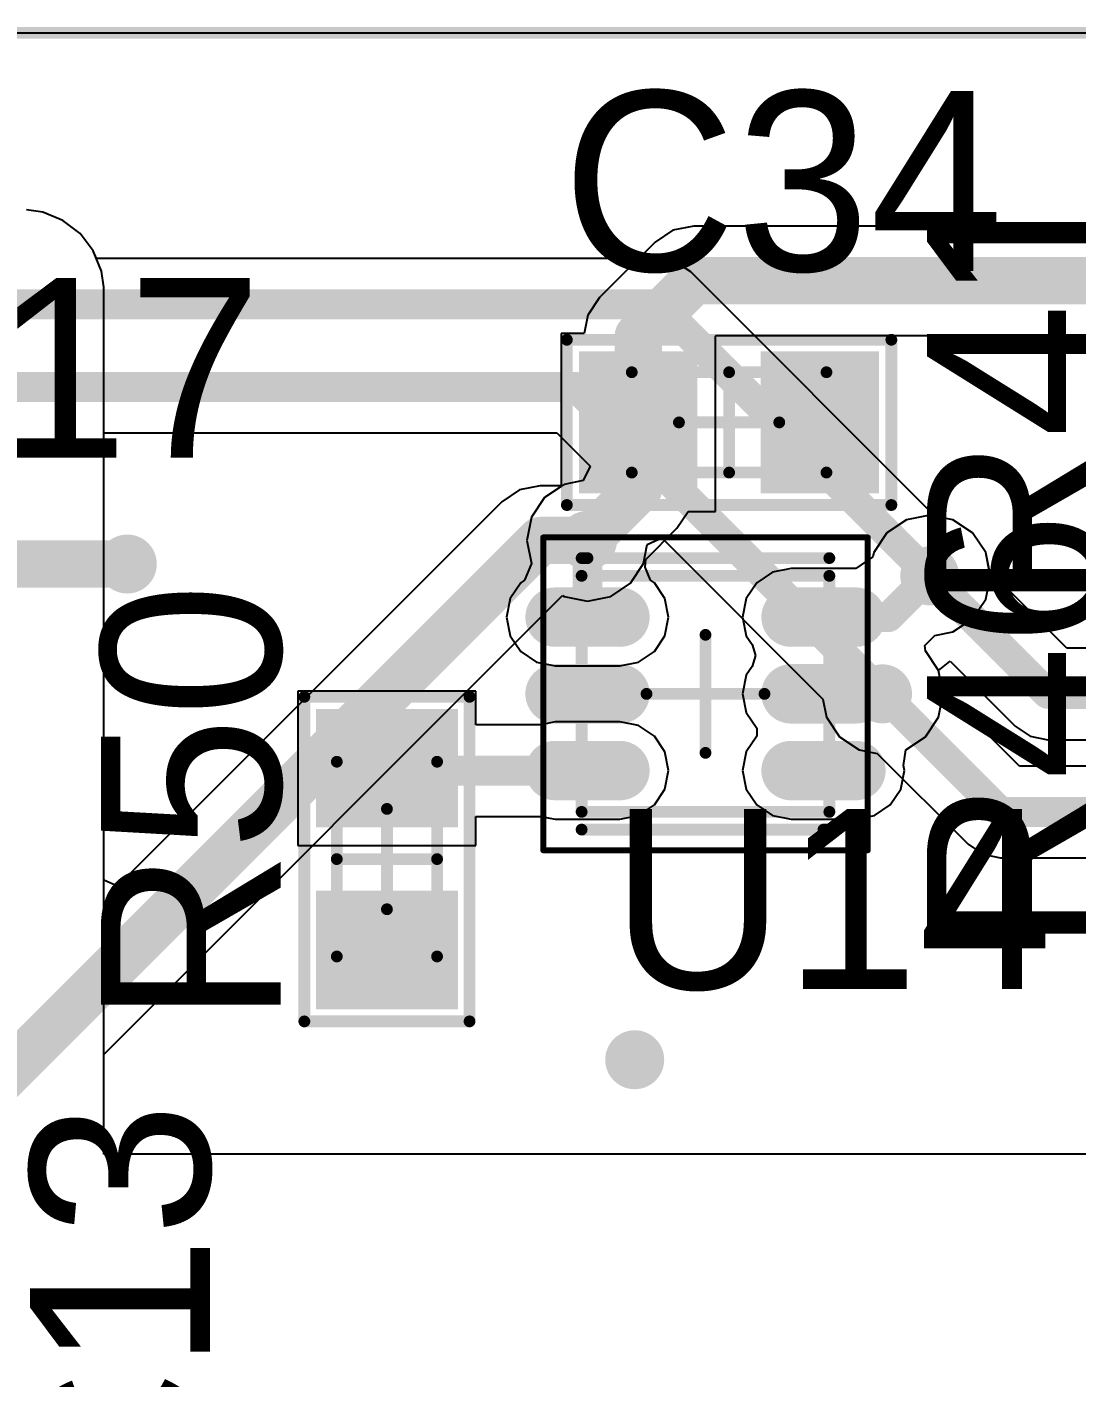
# Model space of a CAD drawing. Header units: millimetres. Extents: x 1 to 2.97, y 1.12 to 2.49.
# Drawn here: x 2.1752 to 2.5252, y 2.0152 to 2.4656 of the extents above; entities that cross this region are included whole.
import ezdxf

# ---------------------------------------------------------------- set-up
doc = ezdxf.new("R2010")
doc.units = ezdxf.units.MM
doc.header["$MEASUREMENT"] = 0
for name, color, linetype in [('BottomLayer', 5, 'Continuous'), ('Mechanical13', 56, 'Continuous'), ('Mechanical15', 56, 'Continuous'), ('Mechanical29', 56, 'Continuous'), ('MultiLayer', 9, 'Continuous'), ('TopLayer', 1, 'Continuous'), ('TopOverlay', 2, 'Continuous'), ('TopPaste', 8, 'Continuous'), ('TopSolder', 216, 'Continuous'), ('ViaHoleLayer', 16, 'Continuous')]:
    doc.layers.add(name, color=color, linetype=linetype)

# ---------------------------------------------------------------- blocks, each defined once
blk = doc.blocks.new('CC0603_39')
at = {"layer": 'Mechanical13', "const_width": 0.00394}
for points in [[(-0.03248, 0.01673), (-0.03248, -0.01673)], [(0.03248, 0.01673), (-0.03248, 0.01673)], [(0.03248, 0.01673), (0.03248, -0.01673)], [(0.03248, -0.01673), (-0.03248, -0.01673)]]:
    blk.add_lwpolyline(points, dxfattribs=at)
at = {"layer": 'Mechanical13', "const_width": 0.00197}
for points in [[(-0.03346, 0.01673, 1), (-0.0315, 0.01673, 1)], [(-0.03346, 0.01673, 1), (-0.0315, 0.01673, 1)], [(0.0315, 0.01673, 1), (0.03346, 0.01673, 1)], [(0.0315, 0.01673, 1), (0.03346, 0.01673, 1)], [(-0.03346, -0.01673, 1), (-0.0315, -0.01673, 1)], [(-0.03346, -0.01673, 1), (-0.0315, -0.01673, 1)], [(0.0315, -0.01673, 1), (0.03346, -0.01673, 1)], [(0.0315, -0.01673, 1), (0.03346, -0.01673, 1)]]:
    blk.add_lwpolyline(points, format="xyb", close=True, dxfattribs=at)
at = {"layer": 'Mechanical15', "const_width": 0.00394}
for points in [[(0, 0.01673), (0, -0.01673)], [(0.01673, 0), (-0.01673, 0)]]:
    blk.add_lwpolyline(points, dxfattribs=at)
at = {"layer": 'Mechanical15', "const_width": 0.00197}
for points in [[(-0.00098, 0.01673, 1), (0.00098, 0.01673, 1)], [(-0.01772, 0, 1), (-0.01575, 0, 1)], [(0.01575, 0, 1), (0.01772, 0, 1)], [(-0.00098, -0.01673, 1), (0.00098, -0.01673, 1)]]:
    blk.add_lwpolyline(points, format="xyb", close=True, dxfattribs=at)
at = {"layer": 'TopLayer'}
for points in [[(-0.04606, -0.01969), (-0.01457, -0.01969), (-0.04606, 0.01969), (-0.01457, 0.01969)], [(0.01457, -0.01969), (0.04606, -0.01969), (0.01457, 0.01969), (0.04606, 0.01969)]]:
    blk.add_solid(points, dxfattribs=at)
at = {"layer": 'TopOverlay', "const_width": 0.00394}
for points in [[(-0.05413, 0.02756), (-0.05413, -0.02756)], [(0.05413, 0.02756), (-0.05413, 0.02756)], [(0.05413, 0.02756), (0.05413, -0.02756)], [(0.05413, -0.02756), (-0.05413, -0.02756)]]:
    blk.add_lwpolyline(points, dxfattribs=at)
at = {"layer": 'TopOverlay', "const_width": 0.00197}
for points in [[(-0.05512, 0.02756, 1), (-0.05315, 0.02756, 1)], [(-0.05512, 0.02756, 1), (-0.05315, 0.02756, 1)], [(0.05315, 0.02756, 1), (0.05512, 0.02756, 1)], [(0.05315, 0.02756, 1), (0.05512, 0.02756, 1)], [(-0.05512, -0.02756, 1), (-0.05315, -0.02756, 1)], [(-0.05512, -0.02756, 1), (-0.05315, -0.02756, 1)], [(0.05315, -0.02756, 1), (0.05512, -0.02756, 1)], [(0.05315, -0.02756, 1), (0.05512, -0.02756, 1)]]:
    blk.add_lwpolyline(points, format="xyb", close=True, dxfattribs=at)
at = {"layer": 'TopPaste'}
for points in [[(-0.04606, -0.01969), (-0.01457, -0.01969), (-0.04606, 0.01969), (-0.01457, 0.01969)], [(0.01457, -0.01969), (0.04606, -0.01969), (0.01457, 0.01969), (0.04606, 0.01969)]]:
    blk.add_solid(points, dxfattribs=at)
at = {"layer": 'TopSolder'}
for points in [[(-0.05006, -0.02369), (-0.01057, -0.02369), (-0.05006, 0.02369), (-0.01057, 0.02369)], [(0.01057, -0.02369), (0.05006, -0.02369), (0.01057, 0.02369), (0.05006, 0.02369)]]:
    blk.add_solid(points, dxfattribs=at)
blk = doc.blocks.new('CC0603_42')
at = {"layer": 'Mechanical13', "const_width": 0.00394}
for points in [[(-0.03248, 0.01673), (-0.03248, -0.01673)], [(-0.03248, 0.01673), (0.03248, 0.01673)], [(0.03248, 0.01673), (0.03248, -0.01673)], [(-0.03248, -0.01673), (0.03248, -0.01673)]]:
    blk.add_lwpolyline(points, dxfattribs=at)
at = {"layer": 'Mechanical13', "const_width": 0.00197}
for points in [[(-0.03346, 0.01673, 1), (-0.0315, 0.01673, 1)], [(-0.03346, 0.01673, 1), (-0.0315, 0.01673, 1)], [(0.0315, 0.01673, 1), (0.03346, 0.01673, 1)], [(0.0315, 0.01673, 1), (0.03346, 0.01673, 1)], [(-0.03346, -0.01673, 1), (-0.0315, -0.01673, 1)], [(-0.03346, -0.01673, 1), (-0.0315, -0.01673, 1)], [(0.0315, -0.01673, 1), (0.03346, -0.01673, 1)], [(0.0315, -0.01673, 1), (0.03346, -0.01673, 1)]]:
    blk.add_lwpolyline(points, format="xyb", close=True, dxfattribs=at)
at = {"layer": 'Mechanical15', "const_width": 0.00394}
for points in [[(0, 0.01673), (0, -0.01673)], [(-0.01673, 0), (0.01673, 0)]]:
    blk.add_lwpolyline(points, dxfattribs=at)
at = {"layer": 'Mechanical15', "const_width": 0.00197}
for points in [[(-0.00098, 0.01673, 1), (0.00098, 0.01673, 1)], [(-0.01772, 0, 1), (-0.01575, 0, 1)], [(0.01575, 0, 1), (0.01772, 0, 1)], [(-0.00098, -0.01673, 1), (0.00098, -0.01673, 1)]]:
    blk.add_lwpolyline(points, format="xyb", close=True, dxfattribs=at)
at = {"layer": 'TopLayer'}
for points in [[(-0.04606, -0.01969), (-0.01457, -0.01969), (-0.04606, 0.01969), (-0.01457, 0.01969)], [(0.01457, -0.01969), (0.04606, -0.01969), (0.01457, 0.01969), (0.04606, 0.01969)]]:
    blk.add_solid(points, dxfattribs=at)
at = {"layer": 'TopOverlay', "const_width": 0.00394}
for points in [[(-0.05413, 0.02756), (-0.05413, -0.02756)], [(-0.05413, 0.02756), (0.05413, 0.02756)], [(0.05413, 0.02756), (0.05413, -0.02756)], [(-0.05413, -0.02756), (0.05413, -0.02756)]]:
    blk.add_lwpolyline(points, dxfattribs=at)
at = {"layer": 'TopOverlay', "const_width": 0.00197}
for points in [[(-0.05512, 0.02756, 1), (-0.05315, 0.02756, 1)], [(-0.05512, 0.02756, 1), (-0.05315, 0.02756, 1)], [(0.05315, 0.02756, 1), (0.05512, 0.02756, 1)], [(0.05315, 0.02756, 1), (0.05512, 0.02756, 1)], [(-0.05512, -0.02756, 1), (-0.05315, -0.02756, 1)], [(-0.05512, -0.02756, 1), (-0.05315, -0.02756, 1)], [(0.05315, -0.02756, 1), (0.05512, -0.02756, 1)], [(0.05315, -0.02756, 1), (0.05512, -0.02756, 1)]]:
    blk.add_lwpolyline(points, format="xyb", close=True, dxfattribs=at)
at = {"layer": 'TopPaste'}
for points in [[(-0.04606, -0.01969), (-0.01457, -0.01969), (-0.04606, 0.01969), (-0.01457, 0.01969)], [(0.01457, -0.01969), (0.04606, -0.01969), (0.01457, 0.01969), (0.04606, 0.01969)]]:
    blk.add_solid(points, dxfattribs=at)
at = {"layer": 'TopSolder'}
for points in [[(-0.05006, -0.02369), (-0.01057, -0.02369), (-0.05006, 0.02369), (-0.01057, 0.02369)], [(0.01057, -0.02369), (0.05006, -0.02369), (0.01057, 0.02369), (0.05006, 0.02369)]]:
    blk.add_solid(points, dxfattribs=at)
blk = doc.blocks.new('QFN2_2_6_44')
at = {"layer": 'Mechanical13', "const_width": 0.00394}
for points in [[(-0.04134, -0.03937), (-0.04134, 0.03937)], [(-0.04134, 0.03937), (0.04134, 0.03937)], [(0.04134, -0.03937), (0.04134, 0.03937)], [(-0.04134, -0.03937), (0.04134, -0.03937)]]:
    blk.add_lwpolyline(points, dxfattribs=at)
at = {"layer": 'Mechanical13', "const_width": 0.00197}
for points in [[(-0.04232, 0.03937, 1), (-0.04035, 0.03937, 1)], [(-0.04232, 0.03937, 1), (-0.04035, 0.03937, 1)], [(0.04035, 0.03937, 1), (0.04232, 0.03937, 1)], [(0.04035, 0.03937, 1), (0.04232, 0.03937, 1)], [(-0.04232, -0.03937, 1), (-0.04035, -0.03937, 1)], [(-0.04232, -0.03937, 1), (-0.04035, -0.03937, 1)], [(0.04035, -0.03937, 1), (0.04232, -0.03937, 1)], [(0.04035, -0.03937, 1), (0.04232, -0.03937, 1)]]:
    blk.add_lwpolyline(points, format="xyb", close=True, dxfattribs=at)
at = {"layer": 'Mechanical15'}
for points, const_width in [([(-0.05413, -0.05217), (-0.05413, 0.05217)], 0.00197), ([(-0.05413, 0.05217), (0.05413, 0.05217)], 0.00197), ([(0.05413, -0.05217), (0.05413, 0.05217)], 0.00197), ([(0, -0.01969), (0, 0.01969)], 0.00394), ([(-0.01969, 0), (0.01969, 0)], 0.00394), ([(-0.05413, -0.05217), (0.05413, -0.05217)], 0.00197)]:
    blk.add_lwpolyline(points, dxfattribs=dict(at, const_width=const_width))
for points, const_width in [([(-0.05463, 0.05217, 1), (-0.05364, 0.05217, 1)], 0.000984), ([(-0.05463, 0.05217, 1), (-0.05364, 0.05217, 1)], 0.000984), ([(0.05364, 0.05217, 1), (0.05463, 0.05217, 1)], 0.000984), ([(0.05364, 0.05217, 1), (0.05463, 0.05217, 1)], 0.000984), ([(-0.00098, 0.01969, 1), (0.00098, 0.01969, 1)], 0.00197), ([(-0.02067, 0, 1), (-0.0187, 0, 1)], 0.00197), ([(0.0187, 0, 1), (0.02067, 0, 1)], 0.00197), ([(-0.00098, -0.01969, 1), (0.00098, -0.01969, 1)], 0.00197), ([(-0.05463, -0.05217, 1), (-0.05364, -0.05217, 1)], 0.000984), ([(-0.05463, -0.05217, 1), (-0.05364, -0.05217, 1)], 0.000984), ([(0.05364, -0.05217, 1), (0.05463, -0.05217, 1)], 0.000984), ([(0.05364, -0.05217, 1), (0.05463, -0.05217, 1)], 0.000984)]:
    blk.add_lwpolyline(points, format="xyb", close=True, dxfattribs=dict(at, const_width=const_width))
at = {"layer": 'TopLayer', "const_width": 0.01181}
for points in [[(-0.0502, 0.02559), (-0.02854, 0.02559)], [(0.02854, 0.02559), (0.0502, 0.02559)], [(-0.0502, 0), (-0.02854, 0)], [(0.02854, 0), (0.0502, 0)], [(-0.0502, -0.02559), (-0.02854, -0.02559)], [(0.02854, -0.02559), (0.0502, -0.02559)]]:
    blk.add_lwpolyline(points, dxfattribs=at)
at = {"layer": 'TopLayer', "const_width": 0.00591}
for points in [[(-0.05315, 0.02559, 1), (-0.04724, 0.02559, 1)], [(-0.0315, 0.02559, 1), (-0.02559, 0.02559, 1)], [(0.02559, 0.02559, 1), (0.0315, 0.02559, 1)], [(0.04724, 0.02559, 1), (0.05315, 0.02559, 1)], [(-0.05315, 0, 1), (-0.04724, 0, 1)], [(-0.0315, 0, 1), (-0.02559, 0, 1)], [(0.02559, 0, 1), (0.0315, 0, 1)], [(0.04724, 0, 1), (0.05315, 0, 1)], [(-0.05315, -0.02559, 1), (-0.04724, -0.02559, 1)], [(-0.0315, -0.02559, 1), (-0.02559, -0.02559, 1)], [(0.02559, -0.02559, 1), (0.0315, -0.02559, 1)], [(0.04724, -0.02559, 1), (0.05315, -0.02559, 1)]]:
    blk.add_lwpolyline(points, format="xyb", close=True, dxfattribs=at)
at = {"layer": 'TopOverlay'}
for points, const_width in [([(-0.05217, 0.05217, 1), (-0.0561, 0.05217, 1)], 0.00787), ([(-0.05807, 0.05217, 1), (-0.05413, 0.05217, 1)], 0.00394), ([(-0.05413, 0.05217, 1), (-0.0502, 0.05217, 1)], 0.00394), ([(-0.04232, 0.04528, 1), (-0.04035, 0.04528, 1)], 0.00197), ([(-0.04035, 0.04528, 1), (-0.03839, 0.04528, 1)], 0.00197), ([(-0.04035, 0.04528, 1), (-0.03839, 0.04528, 1)], 0.00197), ([(0.04035, 0.04528, 1), (0.04232, 0.04528, 1)], 0.00197), ([(-0.04232, -0.04528, 1), (-0.04035, -0.04528, 1)], 0.00197), ([(0.03839, -0.04528, 1), (0.04035, -0.04528, 1)], 0.00197), ([(0.04035, -0.04528, 1), (0.04232, -0.04528, 1)], 0.00197), ([(0.04035, -0.04528, 1), (0.04232, -0.04528, 1)], 0.00197)]:
    blk.add_lwpolyline(points, format="xyb", close=True, dxfattribs=dict(at, const_width=const_width))
at = {"layer": 'TopOverlay', "const_width": 0.00394}
for points in [[(-0.04134, 0.04528), (-0.03937, 0.04528)], [(-0.03937, 0.04528), (0.04134, 0.04528)], [(-0.04134, -0.04528), (0.04134, -0.04528)], [(0.03937, -0.04528), (0.04134, -0.04528)]]:
    blk.add_lwpolyline(points, dxfattribs=at)
at = {"layer": 'TopPaste', "const_width": 0.01181}
for points in [[(-0.0502, 0.02559), (-0.02854, 0.02559)], [(0.02854, 0.02559), (0.0502, 0.02559)], [(-0.0502, 0), (-0.02854, 0)], [(0.02854, 0), (0.0502, 0)], [(-0.0502, -0.02559), (-0.02854, -0.02559)], [(0.02854, -0.02559), (0.0502, -0.02559)]]:
    blk.add_lwpolyline(points, dxfattribs=at)
at = {"layer": 'TopPaste', "const_width": 0.00591}
for points in [[(-0.05315, 0.02559, 1), (-0.04724, 0.02559, 1)], [(-0.0315, 0.02559, 1), (-0.02559, 0.02559, 1)], [(0.02559, 0.02559, 1), (0.0315, 0.02559, 1)], [(0.04724, 0.02559, 1), (0.05315, 0.02559, 1)], [(-0.05315, 0, 1), (-0.04724, 0, 1)], [(-0.0315, 0, 1), (-0.02559, 0, 1)], [(0.02559, 0, 1), (0.0315, 0, 1)], [(0.04724, 0, 1), (0.05315, 0, 1)], [(-0.05315, -0.02559, 1), (-0.04724, -0.02559, 1)], [(-0.0315, -0.02559, 1), (-0.02559, -0.02559, 1)], [(0.02559, -0.02559, 1), (0.0315, -0.02559, 1)], [(0.04724, -0.02559, 1), (0.05315, -0.02559, 1)]]:
    blk.add_lwpolyline(points, format="xyb", close=True, dxfattribs=at)
at = {"layer": 'TopSolder', "const_width": 0.01981}
for points in [[(-0.0502, 0.02559), (-0.02854, 0.02559)], [(0.02854, 0.02559), (0.0502, 0.02559)], [(-0.0502, 0), (-0.02854, 0)], [(0.02854, 0), (0.0502, 0)], [(-0.0502, -0.02559), (-0.02854, -0.02559)], [(0.02854, -0.02559), (0.0502, -0.02559)]]:
    blk.add_lwpolyline(points, dxfattribs=at)
at = {"layer": 'TopSolder', "const_width": 0.00991}
for points in [[(-0.05515, 0.02559, 1), (-0.04524, 0.02559, 1)], [(-0.0335, 0.02559, 1), (-0.02359, 0.02559, 1)], [(0.02359, 0.02559, 1), (0.0335, 0.02559, 1)], [(0.04524, 0.02559, 1), (0.05515, 0.02559, 1)], [(-0.05515, 0, 1), (-0.04524, 0, 1)], [(-0.0335, 0, 1), (-0.02359, 0, 1)], [(0.02359, 0, 1), (0.0335, 0, 1)], [(0.04524, 0, 1), (0.05515, 0, 1)], [(-0.05515, -0.02559, 1), (-0.04524, -0.02559, 1)], [(-0.0335, -0.02559, 1), (-0.02359, -0.02559, 1)], [(0.02359, -0.02559, 1), (0.0335, -0.02559, 1)], [(0.04524, -0.02559, 1), (0.05515, -0.02559, 1)]]:
    blk.add_lwpolyline(points, format="xyb", close=True, dxfattribs=at)

msp = doc.modelspace()

# ---------------------------------------------------------------- linework, layer by layer
at = {"layer": 'BottomLayer'}
for p, q in [((1.66535, 2.46358), (2.96457, 2.46358)), ((2.18042, 2.40382), (2.17503, 2.40453)), ((2.18713, 2.40104), (2.18042, 2.40382)), ((2.19288, 2.39662), (2.18713, 2.40104)), ((2.1973, 2.39087), (2.19288, 2.39662)), ((2.19835, 2.38833), (2.1973, 2.39087)), ((2.38583, 2.38833), (2.19835, 2.38833)), ((2.39168, 2.38716), (2.38583, 2.38833)), ((2.39664, 2.38385), (2.39168, 2.38716)), ((2.47812, 2.30236), (2.39664, 2.38385)), ((2.20079, 2.27854), (2.20079, 2.33018)), ((2.20079, 2.33018), (2.35193, 2.33018)), ((2.35193, 2.33018), (2.36305, 2.31907)), ((2.36305, 2.31907), (2.3608, 2.31424)), ((2.33948, 2.31113), (2.33357, 2.30718)), ((2.34646, 2.31252), (2.33948, 2.31113)), ((2.35376, 2.31252), (2.34646, 2.31252)), ((2.35446, 2.31298), (2.35376, 2.31252)), ((2.3608, 2.31424), (2.35446, 2.31298)), ((2.33357, 2.30718), (2.20541, 2.17901)), ((2.33357, 2.30718), (2.33357, 2.30718)), ((2.48412, 2.30117), (2.47812, 2.30236)), ((2.49068, 2.29679), (2.48412, 2.30117)), ((2.49507, 2.29022), (2.49068, 2.29679)), ((2.3809, 2.28655), (2.38216, 2.29288)), ((2.38216, 2.29288), (2.38698, 2.29513)), ((2.38698, 2.29513), (2.44075, 2.24137)), ((2.49626, 2.28422), (2.49507, 2.29022)), ((2.37651, 2.27999), (2.3809, 2.28655)), ((2.52208, 2.2584), (2.49626, 2.28422)), ((2.36995, 2.2756), (2.37651, 2.27999)), ((2.20079, 2.18093), (2.20079, 2.27854)), ((2.20079, 2.12285), (2.35391, 2.27597)), ((2.35391, 2.27597), (2.35446, 2.2756)), ((2.35446, 2.2756), (2.3622, 2.27406)), ((2.3622, 2.27406), (2.36995, 2.2756)), ((2.76532, 2.2584), (2.52208, 2.2584)), ((2.47932, 2.25085), (2.48324, 2.25399)), ((2.48324, 2.25399), (2.50493, 2.2323)), ((2.48051, 2.24485), (2.47932, 2.25085)), ((2.50633, 2.21903), (2.48051, 2.24485)), ((2.44075, 2.24137), (2.44194, 2.23537)), ((2.44194, 2.23537), (2.44632, 2.2288)), ((2.50493, 2.2323), (2.5099, 2.22898)), ((2.44632, 2.2288), (2.45289, 2.22442)), ((2.5099, 2.22898), (2.51575, 2.22782)), ((2.51575, 2.22782), (2.77165, 2.22782)), ((2.45289, 2.22442), (2.45889, 2.22323)), ((2.45889, 2.22323), (2.48919, 2.19293)), ((2.79032, 2.21903), (2.50633, 2.21903)), ((2.48919, 2.19293), (2.49415, 2.18961)), ((2.49415, 2.18961), (2.5, 2.18845)), ((2.5, 2.18845), (2.79032, 2.18845)), ((2.20541, 2.17901), (2.20079, 2.18093)), ((2.20079, 2.08957), (2.20079, 2.12285)), ((2.9685, 2.08957), (2.20079, 2.08957))]:
    msp.add_line(p, q, dxfattribs=at)
for points, const_width in [([(2.09449, 2.37303), (2.38583, 2.37303)], 0.01), ([(2.38583, 2.37303), (2.47638, 2.28248)], 0.01), ([(1.98819, 2.34547), (2.35827, 2.34547)], 0.01), ([(2.35827, 2.34547), (2.46063, 2.24311)], 0.01), ([(2.14173, 2.08957), (2.34646, 2.29429)], 0.01575), ([(2.34646, 2.29429), (2.3622, 2.29429)], 0.01575), ([(2.47638, 2.28248), (2.51575, 2.24311)], 0.01), ([(2.46063, 2.24311), (2.5, 2.20374)], 0.01), ([(2.51575, 2.24311), (2.77165, 2.24311)], 0.01), ([(2.5, 2.20374), (2.80315, 2.20374)], 0.01)]:
    msp.add_lwpolyline(points, dxfattribs=dict(at, const_width=const_width))
for points, const_width in [([(2.38333, 2.37303, 1), (2.38833, 2.37303, 1)], 0.005), ([(2.38333, 2.37303, 1), (2.38833, 2.37303, 1)], 0.005), ([(2.35577, 2.34547, 1), (2.36077, 2.34547, 1)], 0.005), ([(2.35577, 2.34547, 1), (2.36077, 2.34547, 1)], 0.005), ([(2.34252, 2.29429, 1), (2.35039, 2.29429, 1)], 0.00787), ([(2.34252, 2.29429, 1), (2.35039, 2.29429, 1)], 0.00787), ([(2.35728, 2.29429, 1), (2.36713, 2.29429, 1)], 0.00984), ([(2.35827, 2.29429, 1), (2.36614, 2.29429, 1)], 0.00787), ([(2.20374, 2.28642, 1), (2.21358, 2.28642, 1)], 0.00984), ([(2.47146, 2.28248, 1), (2.4813, 2.28248, 1)], 0.00984), ([(2.47388, 2.28248, 1), (2.47888, 2.28248, 1)], 0.005), ([(2.47388, 2.28248, 1), (2.47888, 2.28248, 1)], 0.005), ([(2.45571, 2.24311, 1), (2.46555, 2.24311, 1)], 0.00984), ([(2.45813, 2.24311, 1), (2.46313, 2.24311, 1)], 0.005), ([(2.45813, 2.24311, 1), (2.46313, 2.24311, 1)], 0.005), ([(2.51325, 2.24311, 1), (2.51825, 2.24311, 1)], 0.005), ([(2.51325, 2.24311, 1), (2.51825, 2.24311, 1)], 0.005), ([(2.4975, 2.20374, 1), (2.5025, 2.20374, 1)], 0.005), ([(2.4975, 2.20374, 1), (2.5025, 2.20374, 1)], 0.005), ([(2.37303, 2.12106, 1), (2.38287, 2.12106, 1)], 0.00984)]:
    msp.add_lwpolyline(points, format="xyb", close=True, dxfattribs=dict(at, const_width=const_width))
at = {"layer": 'Mechanical29', "const_width": 0.00394}
msp.add_lwpolyline([(1, 2.46358), (2.9685, 2.46358)], dxfattribs=at)
at = {"layer": 'MultiLayer', "const_width": 0.00984}
for points in [[(2.35728, 2.29429, 1), (2.36713, 2.29429, 1)], [(2.20374, 2.28642, 1), (2.21358, 2.28642, 1)], [(2.47146, 2.28248, 1), (2.4813, 2.28248, 1)], [(2.45571, 2.24311, 1), (2.46555, 2.24311, 1)], [(2.37303, 2.12106, 1), (2.38287, 2.12106, 1)]]:
    msp.add_lwpolyline(points, format="xyb", close=True, dxfattribs=at)
at = {"layer": 'TopLayer'}
for p, q in [((1.66535, 2.46358), (2.96457, 2.46358)), ((2.18042, 2.40382), (2.17503, 2.40453)), ((2.18713, 2.40104), (2.18042, 2.40382)), ((2.19288, 2.39662), (2.18713, 2.40104)), ((2.1973, 2.39087), (2.19288, 2.39662)), ((2.39066, 2.39774), (2.38475, 2.39379)), ((2.39764, 2.39913), (2.39066, 2.39774)), ((2.54606, 2.39913), (2.39764, 2.39913)), ((2.39764, 2.39913), (2.39764, 2.39913)), ((2.38475, 2.39379), (2.36625, 2.37529)), ((2.38475, 2.39379), (2.38475, 2.39379)), ((2.20008, 2.38416), (2.1973, 2.39087)), ((2.20079, 2.37877), (2.20008, 2.38416)), ((2.20079, 2.27854), (2.20079, 2.37877)), ((2.36625, 2.37529), (2.3623, 2.36938)), ((2.3623, 2.36938), (2.3611, 2.36335)), ((2.3611, 2.36335), (2.35339, 2.36335)), ((2.35339, 2.36335), (2.35339, 2.31226)), ((2.40488, 2.36238), (2.40519, 2.36268)), ((2.40488, 2.30398), (2.40488, 2.36238)), ((2.40519, 2.36268), (2.53851, 2.36268)), ((2.35339, 2.31226), (2.3479, 2.3086)), ((2.3479, 2.3086), (2.34351, 2.30203)), ((2.34351, 2.30203), (2.34197, 2.29429)), ((2.39202, 2.29833), (2.39579, 2.30398)), ((2.39579, 2.30398), (2.40488, 2.30398)), ((2.46864, 2.30117), (2.46207, 2.29679)), ((2.47638, 2.30271), (2.46864, 2.30117)), ((2.48412, 2.30117), (2.47638, 2.30271)), ((2.49068, 2.29679), (2.48412, 2.30117)), ((2.38161, 2.28792), (2.39202, 2.29833)), ((2.46207, 2.29679), (2.45769, 2.29022)), ((2.49507, 2.29022), (2.49068, 2.29679)), ((2.34197, 2.29429), (2.34351, 2.28655)), ((2.38139, 2.28537), (2.38161, 2.28792)), ((2.45741, 2.28883), (2.45177, 2.28492)), ((2.45769, 2.29022), (2.45741, 2.28883)), ((2.49661, 2.28248), (2.49507, 2.29022)), ((2.34351, 2.28655), (2.34119, 2.28102)), ((2.38322, 2.28102), (2.38139, 2.28537)), ((2.42391, 2.28368), (2.41865, 2.28017)), ((2.43012, 2.28492), (2.42391, 2.28368)), ((2.45177, 2.28492), (2.43012, 2.28492)), ((2.33991, 2.28017), (2.3364, 2.27491)), ((2.34119, 2.28102), (2.33991, 2.28017)), ((2.3845, 2.28017), (2.38322, 2.28102)), ((2.38801, 2.27491), (2.3845, 2.28017)), ((2.41865, 2.28017), (2.41514, 2.27491)), ((2.49507, 2.27474), (2.49661, 2.28248)), ((2.20079, 2.08957), (2.20079, 2.27854)), ((2.3364, 2.27491), (2.33516, 2.2687)), ((2.38925, 2.2687), (2.38801, 2.27491)), ((2.41514, 2.27491), (2.4139, 2.2687)), ((2.49068, 2.26817), (2.49507, 2.27474)), ((2.33516, 2.2687), (2.3364, 2.26249)), ((2.38801, 2.26249), (2.38925, 2.2687)), ((2.4139, 2.2687), (2.41514, 2.26249)), ((2.48412, 2.26379), (2.49068, 2.26817)), ((2.3364, 2.26249), (2.33991, 2.25723)), ((2.3845, 2.25723), (2.38801, 2.26249)), ((2.41514, 2.26249), (2.4171, 2.25955)), ((2.47476, 2.25923), (2.47812, 2.2626)), ((2.47812, 2.2626), (2.48412, 2.26379)), ((2.33991, 2.25723), (2.34517, 2.25372)), ((2.37924, 2.25372), (2.3845, 2.25723)), ((2.4171, 2.25955), (2.41824, 2.25591)), ((2.47494, 2.25742), (2.47476, 2.25923)), ((2.47932, 2.25085), (2.47494, 2.25742)), ((2.34517, 2.25372), (2.35138, 2.25248)), ((2.35138, 2.25248), (2.37303, 2.25248)), ((2.37303, 2.25248), (2.37924, 2.25372)), ((2.4171, 2.25226), (2.41514, 2.24932)), ((2.41824, 2.25591), (2.4171, 2.25226)), ((2.41514, 2.24932), (2.4139, 2.24311)), ((2.48086, 2.24311), (2.47932, 2.25085)), ((2.32496, 2.24405), (2.26559, 2.24405)), ((2.26559, 2.24405), (2.26559, 2.19256)), ((2.32496, 2.23281), (2.32496, 2.24405)), ((2.4139, 2.24311), (2.41514, 2.2369)), ((2.47932, 2.23537), (2.48086, 2.24311)), ((2.35138, 2.23374), (2.34674, 2.23281)), ((2.37303, 2.23374), (2.35138, 2.23374)), ((2.37924, 2.2325), (2.37303, 2.23374)), ((2.41514, 2.2369), (2.41865, 2.23164)), ((2.47494, 2.2288), (2.47932, 2.23537)), ((2.34674, 2.23281), (2.32496, 2.23281)), ((2.3845, 2.22899), (2.37924, 2.2325)), ((2.41865, 2.23164), (2.41865, 2.22899)), ((2.38801, 2.22373), (2.3845, 2.22899)), ((2.41865, 2.22899), (2.41514, 2.22373)), ((2.46837, 2.22442), (2.47494, 2.2288)), ((2.38925, 2.21752), (2.38801, 2.22373)), ((2.41514, 2.22373), (2.4139, 2.21752)), ((2.46766, 2.21918), (2.46837, 2.22442)), ((2.38801, 2.21131), (2.38925, 2.21752)), ((2.4139, 2.21752), (2.41514, 2.21131)), ((2.46675, 2.21131), (2.46799, 2.21752)), ((2.46799, 2.21752), (2.46766, 2.21918)), ((2.3845, 2.20605), (2.38801, 2.21131)), ((2.41514, 2.21131), (2.41865, 2.20605)), ((2.46324, 2.20605), (2.46675, 2.21131)), ((2.32496, 2.19256), (2.32496, 2.20223)), ((2.32496, 2.20223), (2.34674, 2.20223)), ((2.34674, 2.20223), (2.35138, 2.2013)), ((2.37303, 2.2013), (2.37924, 2.20254)), ((2.37924, 2.20254), (2.3845, 2.20605)), ((2.41865, 2.20605), (2.42391, 2.20254)), ((2.42391, 2.20254), (2.43012, 2.2013)), ((2.45177, 2.2013), (2.45798, 2.20254)), ((2.45798, 2.20254), (2.46324, 2.20605)), ((2.35138, 2.2013), (2.37303, 2.2013)), ((2.43012, 2.2013), (2.45177, 2.2013)), ((2.26559, 2.19256), (2.32496, 2.19256)), ((2.9685, 2.08957), (2.20079, 2.08957))]:
    msp.add_line(p, q, dxfattribs=at)
for points, const_width in [([(2.37913, 2.3624), (2.39764, 2.38091)], 0.01575), ([(2.39764, 2.38091), (2.54606, 2.38091)], 0.01575), ([(2.37913, 2.33366), (2.37913, 2.3624)], 0.01575), ([(2.37913, 2.31122), (2.37913, 2.33366)], 0.01575), ([(2.3622, 2.29429), (2.37913, 2.31122)], 0.01575), ([(2.3622, 2.2687), (2.3622, 2.29429)], 0.01), ([(2.12205, 2.28642), (2.20591, 2.28642)], 0.01575), ([(2.4626, 2.2687), (2.47638, 2.28248)], 0.01), ([(2.44094, 2.2687), (2.4626, 2.2687)], 0.01), ([(2.44094, 2.24311), (2.46063, 2.24311)], 0.01), ([(2.29606, 2.21752), (2.3622, 2.21752)], 0.01)]:
    msp.add_lwpolyline(points, dxfattribs=dict(at, const_width=const_width))
for points, const_width in [([(2.3937, 2.38091, 1), (2.40157, 2.38091, 1)], 0.00787), ([(2.3937, 2.38091, 1), (2.40157, 2.38091, 1)], 0.00787), ([(2.3752, 2.3624, 1), (2.38307, 2.3624, 1)], 0.00787), ([(2.3752, 2.3624, 1), (2.38307, 2.3624, 1)], 0.00787), ([(2.3752, 2.33366, 1), (2.38307, 2.33366, 1)], 0.00787), ([(2.3752, 2.33366, 1), (2.38307, 2.33366, 1)], 0.00787), ([(2.3752, 2.31122, 1), (2.38307, 2.31122, 1)], 0.00787), ([(2.3752, 2.31122, 1), (2.38307, 2.31122, 1)], 0.00787), ([(2.35728, 2.29429, 1), (2.36713, 2.29429, 1)], 0.00984), ([(2.35827, 2.29429, 1), (2.36614, 2.29429, 1)], 0.00787), ([(2.3597, 2.29429, 1), (2.3647, 2.29429, 1)], 0.005), ([(2.20197, 2.28642, 1), (2.20984, 2.28642, 1)], 0.00787), ([(2.20374, 2.28642, 1), (2.21358, 2.28642, 1)], 0.00984), ([(2.47146, 2.28248, 1), (2.4813, 2.28248, 1)], 0.00984), ([(2.47388, 2.28248, 1), (2.47888, 2.28248, 1)], 0.005), ([(2.3597, 2.2687, 1), (2.3647, 2.2687, 1)], 0.005), ([(2.43844, 2.2687, 1), (2.44344, 2.2687, 1)], 0.005), ([(2.4601, 2.2687, 1), (2.4651, 2.2687, 1)], 0.005), ([(2.4601, 2.2687, 1), (2.4651, 2.2687, 1)], 0.005), ([(2.45571, 2.24311, 1), (2.46555, 2.24311, 1)], 0.00984), ([(2.43844, 2.24311, 1), (2.44344, 2.24311, 1)], 0.005), ([(2.45813, 2.24311, 1), (2.46313, 2.24311, 1)], 0.005), ([(2.29356, 2.21752, 1), (2.29856, 2.21752, 1)], 0.005), ([(2.3597, 2.21752, 1), (2.3647, 2.21752, 1)], 0.005), ([(2.37303, 2.12106, 1), (2.38287, 2.12106, 1)], 0.00984)]:
    msp.add_lwpolyline(points, format="xyb", close=True, dxfattribs=dict(at, const_width=const_width))
at = {"layer": 'ViaHoleLayer', "const_width": 0.00591}
for points in [[(2.35925, 2.29429, 1), (2.36516, 2.29429, 1)], [(2.20571, 2.28642, 1), (2.21161, 2.28642, 1)], [(2.47343, 2.28248, 1), (2.47933, 2.28248, 1)], [(2.45768, 2.24311, 1), (2.46358, 2.24311, 1)], [(2.375, 2.12106, 1), (2.38091, 2.12106, 1)]]:
    msp.add_lwpolyline(points, format="xyb", close=True, dxfattribs=at)

# ---------------------------------------------------------------- block references
for name, p, rotation in [('CC0603_39', (2.40945, 2.33366), 180), ('CC0603_42', (2.29528, 2.18799), 90)]:
    msp.add_blockref(name, p, dxfattribs=dict(rotation=rotation))
msp.add_blockref('QFN2_2_6_44', (2.40157, 2.24311))

# ---------------------------------------------------------------- texts
at = {"layer": 'TopOverlay'}
for s, p in [('C34', (2.3538, 2.38419)), ('C17', (2.1063, 2.32185)), ('U14', (2.37008, 2.14468))]:
    msp.add_text(s, height=0.06, dxfattribs=at).set_placement(p)
for s, p in [('R41', (2.53543, 2.27067)), ('R46', (2.53543, 2.1565)), ('R50', (2.25984, 2.13287)), ('C13', (2.23622, 1.95965))]:
    msp.add_text(s, height=0.06, rotation=90, dxfattribs=at).set_placement(p)

doc.saveas('drawing.dxf')
